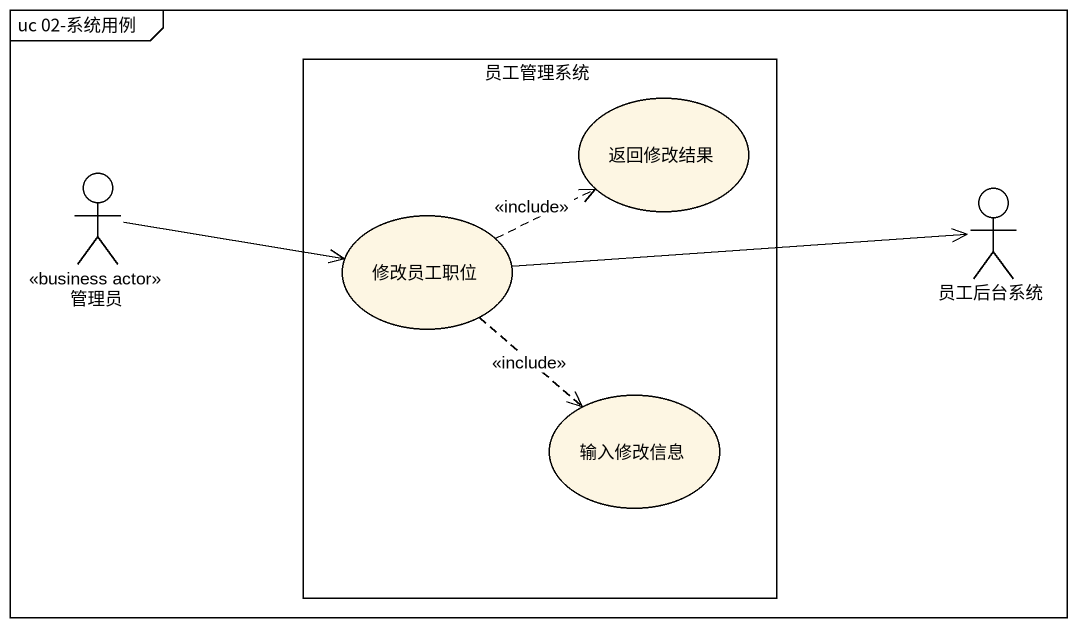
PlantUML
@startuml
mainframe uc 02-系统用例
rectangle 员工管理系统 {
  usecase 返回修改结果
  usecase 修改员工职位
  usecase 输入修改信息
}
actor 管理员 <<business actor>>
actor 员工后台系统
管理员 -right-> 修改员工职位
修改员工职位 .right.> 返回修改结果 : <<include>>
修改员工职位 -right-> 员工后台系统
修改员工职位 ..> 输入修改信息 : <<include>>
@enduml
